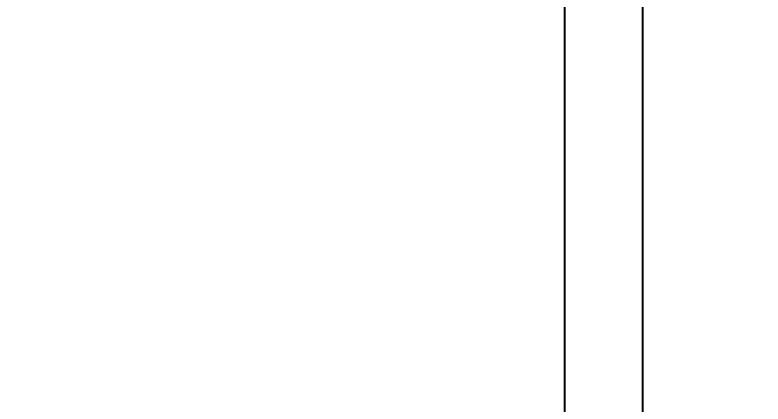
# Model space of a CAD drawing. Header units: millimetres. Extents: x 861 to 27901, y 673 to 17923.
# Drawn here: x 11602.8 to 11723.8, y 5659.8 to 5722.7 of the extents above; entities that cross this region are included whole.
import ezdxf

# ---------------------------------------------------------------- set-up
doc = ezdxf.new("R2010")
doc.units = ezdxf.units.MM
doc.header["$LTSCALE"] = 33.3
doc.layers.add('CAPA_1', color=7, linetype='Continuous')
doc.styles.add('SLDTEXTSTYLE0', font='TXT', dxfattribs={"width": 0.75})
doc.dimstyles.new('SLDDIMSTYLE0', dxfattribs={"dimtxt": 66.6, "dimasz": 66.6, "dimexe": 0, "dimexo": 0.0625, "dimgap": 16.65, "dimtad": 2, "dimdec": 0, "dimlfac": 1.261261, "dimrnd": 1e-09, "dimzin": 12, "dimdsep": 46, "dimtxsty": 'SLDTEXTSTYLE0', "dimsah": 1, "dimcen": 0.09, "dimadec": 0, "dimazin": 3, "dimtfac": 1, "dimtdec": 0, "dimtofl": 0, "dimtmove": 0, "dimatfit": 3, "dimfxl": 1, "dimfrac": 2, "dimtolj": 1, "dimtzin": 12, "dimarcsym": 0})

# ---------------------------------------------------------------- blocks, each defined once
blk = doc.blocks.new('_D_12')
at = {"layer": 'CAPA_1', "transparency": 16777216}
for p, q in [((10897.43, 5841.2), (14430.99, 5841.2)), ((14397.69, 5841.2), (14397.69, 5357.98)), ((14240.18, 5357.98), (14430.99, 5357.98))]:
    blk.add_line(p, q, dxfattribs=at)
for points in [[(14397.69, 5841.2), (14387.44, 5774.6), (14407.94, 5774.6)], [(14397.69, 5357.98), (14407.94, 5424.58), (14387.44, 5424.58)]]:
    blk.add_solid(points, dxfattribs=at)
at = {"layer": 'CAPA_1', "transparency": 16777216, "insert": (14311.84, 5525.78), "char_height": 66.6, "attachment_point": 1, "rotation": 90, "style": 'SLDTEXTSTYLE0'}
blk.add_mtext('609', dxfattribs=at)
blk = doc.blocks.new('_D_13')
at = {"layer": 'CAPA_1', "transparency": 16777216}
for p, q in [((9823.17, 6912.25), (14695.32, 6912.25)), ((14662.02, 6912.25), (14662.02, 5357.98)), ((14240.18, 5357.98), (14695.32, 5357.98))]:
    blk.add_line(p, q, dxfattribs=at)
for points in [[(14662.02, 6912.25), (14651.77, 6845.65), (14672.27, 6845.65)], [(14662.02, 5357.98), (14672.27, 5424.58), (14651.77, 5424.58)]]:
    blk.add_solid(points, dxfattribs=at)
at = {"layer": 'CAPA_1', "transparency": 16777216, "insert": (14576.17, 6036.69), "char_height": 66.6, "attachment_point": 1, "rotation": 90, "style": 'SLDTEXTSTYLE0'}
blk.add_mtext('1960', dxfattribs=at)

msp = doc.modelspace()

# ---------------------------------------------------------------- linework, layer by layer
at = {"color": 7, "linetype": 'Continuous', "lineweight": 25}
for p, q in [((11691.67, 5817.09), (11691.67, 5396.87)), ((11704.35, 5396.87), (11704.35, 5817.09))]:
    msp.add_line(p, q, dxfattribs=at)

# ---------------------------------------------------------------- dimensions: what is measured, and where the dimension line sits
at = {"layer": 'CAPA_1'}
for base, p1, picture, middle in [((14662.02, 5357.98), (9780.88, 6912.25), '_D_13', (14662.02, 6135.11)), ((14397.69, 5357.98), (10855.14, 5841.2), '_D_12', (14397.69, 5599.59))]:
    dim = msp.add_linear_dim(base=base, p1=p1, p2=(14197.89, 5357.98), angle=90, dimstyle='SLDDIMSTYLE0', dxfattribs=at)
    dim.commit()
    dim.dimension.update_dxf_attribs({"geometry": picture, "text_midpoint": middle, "dimtype": 160})

doc.saveas('drawing.dxf')
